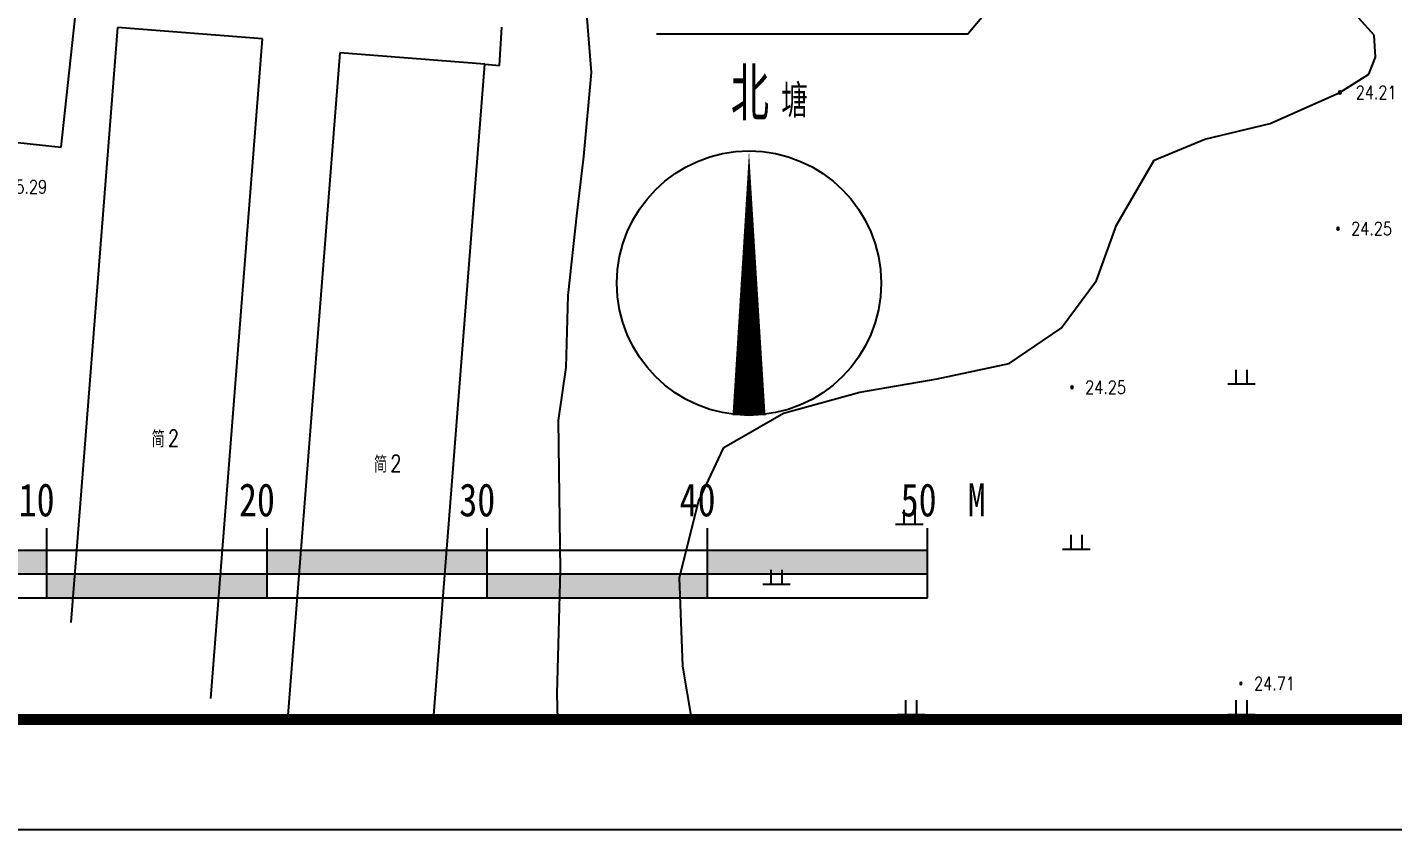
# Model space of a CAD drawing. Extents: x 39519617 to 39520126, y 3727912 to 3728254.
# Drawn here: x 39519735.4 to 39519797.4, y 3727912 to 3727948.4 of the extents above; entities that cross this region are included whole.
import ezdxf
from ezdxf.enums import TextEntityAlignment as Align
from ezdxf.xclip import XClip

# ---------------------------------------------------------------- set-up
doc = ezdxf.new("R2010")
doc.units = 0
doc.header["$LTSCALE"] = 1000
doc.header["$MEASUREMENT"] = 0
doc.header["$XCLIPFRAME"] = 2
for name, pattern in [('ACAD_ISO04W100', [30, 24, -3, 0, -3]), ('ACAD_ISO08W100', [36, 24, -3, 6, -3]), ('DOTE', [2.4200000000000004, 2, -0.2, 0.02, -0.2])]:
    doc.linetypes.add(name, pattern=pattern)
doc.layers.add('0-围墙', color=144, linetype='ACAD_ISO08W100', lineweight=70)
for name, color, linetype in [('ASSIST', 7, 'Continuous'), ('A注解1', 4, 'Continuous'), ('DIM_SYMB', 3, 'Continuous'), ('PUB_TEXT', 7, 'Continuous'), ('RD-中线', 14, 'Continuous'), ('RD-侧石线', 5, 'Continuous'), ('RD-红线', 7, 'Continuous'), ('RD-绿线', 3, 'Continuous'), ('周边道路', 7, 'Continuous'), ('图框', 140, 'Continuous'), ('金属', 26, 'Continuous')]:
    doc.layers.add(name, color=color, linetype=linetype)
doc.styles.add('_TCH_DIM', font='SIMPLEX', dxfattribs={"bigfont": 'GBCBIG'})
doc.styles.add('HZ', font='rs.shx', dxfattribs={"width": 0.8, "bigfont": 'hztxt.shx'})
doc.styles.add('黑体', font='')
doc.styles.get('黑体').set_extended_font_data('SimHei')
doc.linetypes.add('10421', pattern='A,2,[150,AAA.SHX,S=0.5,R=0,X=0,Y=0.5],1e-11', length=2.00000000001)
doc.linetypes.add('444', pattern='A,4.5,[145,AAA.SHX,S=1,R=0,X=0,Y=1],4.5,-0.5,[146,AAA.SHX,S=1,R=0,X=0,Y=0],-0.5', length=10)
doc.linetypes.add('FENCELINE2', pattern='A,6.35,-2.54,[132,ltypeshp.shx,S=2.54,R=0,X=-2.54,Y=0],-2.54,25.4', length=36.83)

# ---------------------------------------------------------------- blocks, each defined once
blk = doc.blocks.new('用地路网图')
at = {"layer": 'RD-中线', "color": 252, "linetype": 'ACAD_ISO04W100', "ltscale": 4, "flags": 128}
blk.add_lwpolyline([(2069.37791056931, 1829.497543207835), (2130.38396268338, 1943.023520648945, -0.2461048066375835), (2514.707300305367, 2203.186082044151), (4875.050427228212, 2469.756065326277)], format="xyb", dxfattribs=at)
at = {"layer": 'RD-侧石线', "ltscale": 2, "flags": 128}
for points in [[(2098.816822163761, 1856.816959091928), (2141.835275456309, 1936.869868421461, -0.2461048066375833), (2516.166206307709, 2190.268203220796), (2931.026640474796, 2237.121280530002)], [(2075.914196610451, 1869.124263545964), (2119.877882584929, 1948.669228217099, -0.07389911291108565), (2209.83282571286, 2069.329597745556)]]:
    blk.add_lwpolyline(points, format="xyb", dxfattribs=at)
at = {"layer": 'RD-红线', "ltscale": 2, "flags": 128}
blk.add_lwpolyline([(2102.879506394267, 1858.039496141486), (2144.477886095643, 1935.449794830754, -0.2461048066375833), (2516.502876922488, 2187.287154261488), (2929.416053943336, 2233.920314263552)], format="xyb", dxfattribs=at)
at = {"layer": 'RD-绿线', "ltscale": 4, "flags": 128}
for points in [[(2251.544544585049, 2100.831632734276, 0.09964956354976938), (2123.777436077595, 1946.573704625946), (2074.75790822506, 1855.353413831443, -1), (2072.99616779387, 1856.300129558425), (2122.015695653856, 1947.520420352928, -0.09964956354979984), (2250.286319859326, 2102.386261478532, -0.09964956354979984)], [(2262.239454776049, 2087.617288405076, 0.0996495635496051), (2138.752229712903, 1938.526620944496), (2089.732701852918, 1847.306330149993, -1), (2087.970961421728, 1848.253045876976), (2136.990489281714, 1939.473336671479, -0.09964956355097578), (2260.981230050325, 2089.171917150263, -0.09964956355097578)]]:
    blk.add_lwpolyline(points, format="xyb", dxfattribs=at)
blk = doc.blocks.new('sdfgdfgdfgd')
at = {"layer": '周边道路'}
ref = blk.add_blockref('用地路网图', (39518268.28676257, 3727143.201930654), dxfattribs=at)
XClip(ref).set_block_clipping_path([(1831.3204261735082, 1551.0485816798173), (3146.308981910348, 2599.266237251926)])
blk = doc.blocks.new('sfgsd')
at = {"layer": 'A注解1'}
h = blk.add_hatch(color=256, dxfattribs=at)
h.paths.add_polyline_path([(490.6065347319818, 13.45737611502409), (490.6065347319818, 14.52575039258227), (480.6065347319818, 14.52575039258227), (480.6065347319818, 13.45737611502409)])
h.paths.add_polyline_path([(500.6065347319818, 12.36744340090081), (500.6065347319818, 13.45737611502409), (490.6065347319818, 13.45737611502409), (490.6065347319818, 12.36744340090081)])
h.paths.add_polyline_path([(510.6065347319818, 13.45737611502409), (510.6065347319818, 14.52575039258227), (500.6065347319818, 14.52575039258227), (500.6065347319818, 13.45737611502409)])
h.paths.add_polyline_path([(510.6065347319818, 13.45737611502409), (510.6065347319818, 12.36744340090081), (520.6065347319818, 12.36744340090081), (520.6065347319818, 13.45737611502409)])
h.paths.add_polyline_path([(530.6065347319818, 13.45737611502409), (530.6065347319818, 14.52575039258227), (520.6065347319818, 14.52575039258227), (520.6065347319818, 13.45737611502409)])
for p, q in [((480.6065347319818, 15.52575039258227), (480.6065347319818, 12.36744340090081)), ((490.6065347319818, 15.52575039258227), (490.6065347319818, 12.36744340090081)), ((500.6065347319818, 15.52575039258227), (500.6065347319818, 12.36744340090081)), ((510.6065347319818, 15.52575039258227), (510.6065347319818, 12.36744340090081)), ((520.6065347319818, 15.52575039258227), (520.6065347319818, 12.36744340090081)), ((530.6065347319818, 12.36744340090081), (530.6065347319818, 15.52575039258227)), ((480.6065347319818, 14.52575039258227), (530.6065347319818, 14.52575039258227)), ((480.6065347319818, 13.45737611502409), (530.6065347319818, 13.45737611502409)), ((480.6065347319818, 12.36744340090081), (530.6065347319818, 12.36744340090081))]:
    blk.add_line(p, q, dxfattribs=at)
at = {"layer": 'A注解1', "style": '黑体', "width": 0.8}
for s, p in [('0', (480.1655810429947, 16.06066337134689)), ('10', (489.3477523925249, 16.06066337134689)), ('20', (499.3477523925249, 16.06066337134689)), ('30', (509.3477523925249, 16.06066337134689)), ('40', (519.3477523925249, 16.06066337134689)), ('50', (529.3820438004914, 16.06066337134689)), ('M', (532.4226189221954, 16.06066337134689))]:
    blk.add_text(s, height=1.5, dxfattribs=at).set_placement(p)
blk = doc.blocks.new('sdefsdf87dfg54f')
at = {"color": 250, "linetype": 'Continuous'}
for p, q in [((520373.3967011049, 3727948.969590261), (520374.1886033267, 3727956.184453325)), ((520375.9581829831, 3727954.403791306), (520373.8402397782, 3727927.395877887)), ((520382.5400073007, 3727953.887648874), (520375.9581829831, 3727954.403791306)), ((520380.1914997026, 3727923.93958902), (520382.5400073007, 3727953.887648874)), ((520386.0530474707, 3727953.257208176), (520383.6081721634, 3727922.080271793)), ((520392.6348717883, 3727952.741065745), (520386.0530474707, 3727953.257208176)), ((520389.9594320878, 3727918.623982926), (520392.6348717883, 3727952.741065745)), ((520344.4511622488, 3727952.146647977), (520373.3967011049, 3727948.969590261))]:
    blk.add_line(p, q, dxfattribs=at)
at = {"color": 250, "linetype": '444'}
for p, q in [((520393.3027739748, 3727952.685573959), (520393.4108261392, 3727954.421726539)), ((520392.6348717883, 3727952.741065745), (520393.3027739748, 3727952.685573959))]:
    blk.add_line(p, q, dxfattribs=at)
at = {"color": 250, "linetype": '10421'}
for p, q in [((520397.2596528977, 3727954.826259976), (520397.4604194611, 3727952.36801679)), ((520433.0042660758, 3727954.052800112), (520432.2886343524, 3727954.842095632)), ((520433.0608401895, 3727953.059795886), (520433.0042660758, 3727954.052800112)), ((520432.7531199753, 3727952.281146314), (520433.0608401895, 3727953.059795886)), ((520397.4604194611, 3727952.36801679), (520397.1090779752, 3727948.555230133)), ((520431.4411483556, 3727951.457832238), (520432.7531199753, 3727952.281146314)), ((520428.2754989639, 3727950.042390411), (520431.4411483556, 3727951.457832238)), ((520425.3141921535, 3727949.340034437), (520428.2754989639, 3727950.042390411)), ((520423.0053766742, 3727948.386838794), (520425.3141921535, 3727949.340034437)), ((520397.1090779752, 3727948.555230133), (520396.80792813, 3727945.99664999)), ((520421.2988608852, 3727945.426912185), (520423.0053766742, 3727948.386838794)), ((520396.80792813, 3727945.99664999), (520396.4063950032, 3727942.234031812)), ((520420.3954113424, 3727942.918500521), (520421.2988608852, 3727945.426912185)), ((520418.7892817408, 3727940.761265481), (520420.3954113424, 3727942.918500521)), ((520396.4063950032, 3727942.234031812), (520396.3060117215, 3727938.973095695)), ((520416.4302746207, 3727939.155882343), (520418.7892817408, 3727940.761265481)), ((520396.3060117215, 3727938.973095695), (520395.9546702355, 3727936.565020987)), ((520413.1678179577, 3727938.453526369), (520416.4302746207, 3727939.155882343)), ((520409.6544030979, 3727937.851507351), (520413.1678179577, 3727938.453526369)), ((520406.1911827773, 3727936.898311709), (520409.6544030979, 3727937.851507351)), ((520395.9546702355, 3727936.565020987), (520396.0524713174, 3727929.774421818)), ((520403.4808341712, 3727935.343095687), (520406.1911827773, 3727936.898311709)), ((520402.3264264315, 3727932.8848525), (520403.4808341712, 3727935.343095687)), ((520401.473168537, 3727929.423243831), (520402.3264264315, 3727932.8848525)), ((520396.0524713174, 3727929.774421818), (520395.9018963948, 3727924.15557811)), ((520401.6237434596, 3727925.409784623), (520401.473168537, 3727929.423243831)), ((520402.2260431498, 3727921.747503402), (520401.6237434596, 3727925.409784623)), ((520395.9018963948, 3727924.15557811), (520396.0022796765, 3727918.837745272))]:
    blk.add_line(p, q, dxfattribs=at)
at = {"color": 250}
for p, q in [((520426.7250849456, 3727938.872237828), (520426.7250849456, 3727938.222237828)), ((520427.2250849456, 3727938.872237828), (520427.2250849456, 3727938.222237828)), ((520426.3500849456, 3727938.222237828), (520427.6000849456, 3727938.222237828)), ((520411.6500610784, 3727932.505244665), (520411.6500610784, 3727931.855244665)), ((520412.1500610784, 3727932.505244665), (520412.1500610784, 3727931.855244665)), ((520411.2750610784, 3727931.855244665), (520412.5250610784, 3727931.855244665)), ((520419.2250849456, 3727931.372237828), (520419.2250849456, 3727930.722237828)), ((520419.7250849456, 3727931.372237828), (520419.7250849456, 3727930.722237828)), ((520418.8500849456, 3727930.722237828), (520420.1000849456, 3727930.722237828)), ((520405.6193379164, 3727929.786773684), (520405.6193379164, 3727929.136773684)), ((520406.1193379164, 3727929.786773684), (520406.1193379164, 3727929.136773684)), ((520405.2443379164, 3727929.136773684), (520406.4943379164, 3727929.136773684)), ((520411.7250849456, 3727923.872237828), (520411.7250849456, 3727923.222237828)), ((520412.2250849456, 3727923.872237828), (520412.2250849456, 3727923.222237828)), ((520426.7250849456, 3727923.872237828), (520426.7250849456, 3727923.222237828)), ((520427.2250849456, 3727923.872237828), (520427.2250849456, 3727923.222237828)), ((520411.3500849456, 3727923.222237828), (520412.6000849456, 3727923.222237828)), ((520426.3500849456, 3727923.222237828), (520427.6000849456, 3727923.222237828))]:
    blk.add_line(p, q, dxfattribs=at)
at = {"color": 250, "linetype": 'Continuous'}
for centre, radius, start, end in [((520431.4411483556, 3727951.457832238), 0.05999999999767169, 0, 180), ((520431.4411483556, 3727951.457832238), 0.05999999999767169, 180, 0), ((520431.3550096601, 3727945.274894655), 0.04999999998835847, 0, 180), ((520431.3550096601, 3727945.274894655), 0.04999999998835847, 180, 0), ((520419.2801483497, 3727938.072832238), 0.04999999998835847, 0, 180), ((520419.2801483497, 3727938.072832238), 0.04999999998835847, 180, 0), ((520426.9471483529, 3727924.625832238), 0.04999999998835847, 0, 180), ((520426.9471483529, 3727924.625832238), 0.04999999998835847, 180, 0)]:
    blk.add_arc(centre, radius, start, end, dxfattribs=at)
at = {"color": 250, "linetype": 'Continuous', "style": 'HZ', "width": 0.8}
for s, height, p in [('塘', 1.5, (520406.6900175288, 3727951.152330619)), ('简', 0.75, (520377.8071659803, 3727935.758306377)), ('2', 0.75, (520378.4997414798, 3727935.763007849)), ('简', 0.75, (520387.902030468, 3727934.611723248)), ('2', 0.75, (520388.5946059674, 3727934.61642472))]:
    blk.add_text(s, height=height, dxfattribs=at).set_placement(p, align=Align.MIDDLE)
for s, p in [('24.21', (520432.1611483544, 3727951.457832238)), ('25.29', (520370.9121483564, 3727947.174832238)), ('24.25', (520431.9550096616, 3727945.274894655)), ('24.25', (520419.8801483512, 3727938.072832238)), ('24.71', (520427.5471483544, 3727924.625832238))]:
    blk.add_text(s, height=0.6, dxfattribs=at).set_placement(p, align=Align.MIDDLE_LEFT)
blk = doc.blocks.new('TK')
at = {"layer": '图框'}
blk.add_lwpolyline([(465375.0184975343, 548713.6539831527), (549475.0184975343, 548713.6539831527), (549475.0184975343, 489313.6539831528), (465375.0184975343, 489313.6539831528)], close=True, dxfattribs=at)
blk.add_lwpolyline([(465375.0184975343, 548713.6539831527), (549475.0184975343, 548713.6539831527), (549475.0184975343, 489313.6539831528), (465375.0184975343, 489313.6539831528)], close=True, dxfattribs=at)
at = {"layer": '图框', "const_width": 100}
blk.add_lwpolyline([(548475.0184975343, 490313.6539831528), (548475.0184975343, 547713.6539831527), (467875.0184975343, 547713.6539831527), (467875.0184975343, 490313.6539831528)], close=True, dxfattribs=at)

msp = doc.modelspace()

# ---------------------------------------------------------------- linework, layer by layer
at = {"layer": '0-围墙', "color": 251, "linetype": 'FENCELINE2', "lineweight": -3, "ltscale": 0.0001, "true_color": 0x636466, "flags": 128}
msp.add_lwpolyline([(39519787.08274356, 3727958.803405482), (39519778.09495022, 3727948.080084212), (39519763.95469423, 3727948.080084211)], dxfattribs=at)
at = {"layer": 'DIM_SYMB', "linetype": 'DOTE'}
msp.add_lwpolyline([(39519768.15879307, 3727930.767560164, 1.5, 0, 0), (39519768.15868679, 3727942.767560163, 0, 0, 0)], format="xyseb", dxfattribs=at)
msp.add_lwpolyline([(39519768.15879307, 3727930.767560164, 1.5, 0, 0), (39519768.15868679, 3727942.767560163, 0, 0, 0)], format="xyseb", dxfattribs=at)
msp.add_circle((39519768.15894355, 3727936.770499647), 5.999999999999998, dxfattribs=at)

# ---------------------------------------------------------------- block references
at = {"xscale": 0.005, "yscale": 0.005, "zscale": 0.005}
msp.add_blockref('TK', (39517378.895551, 3725465.394004125), dxfattribs=at)
at = {"rotation": 359.9974202731407}
msp.add_blockref('sfgsd', (39519245.65840402, 3727910.147232664), dxfattribs=at)
at = {"layer": 'ASSIST', "color": 1, "linetype": 'Continuous'}
ref = msp.add_blockref('sdefsdf87dfg54f', (38999363.53570323, -6.028693780303001), dxfattribs=at)
XClip(ref).set_block_clipping_path([(520354.73494077474, 3727922.990967822), (520722.73494070023, 3728210.001446726)])
at = {"layer": '金属', "color": 0}
ref = msp.add_blockref('sdfgdfgdfgd', (-716.8082485049963, -1143.990272141062), dxfattribs=at)
XClip(ref).set_block_clipping_path([(39520435.078859486, 3729060.952896302), (39520803.078848965, 3729347.963600685)])

# ---------------------------------------------------------------- texts
at = {"layer": 'PUB_TEXT', "color": 1, "style": '_TCH_DIM'}
msp.add_text('北', height=2.411347517730496, rotation=3.708579275904843e-05, dxfattribs=at).set_placement((39519767.33215458, 3727944.136312938))

doc.saveas('drawing.dxf')
